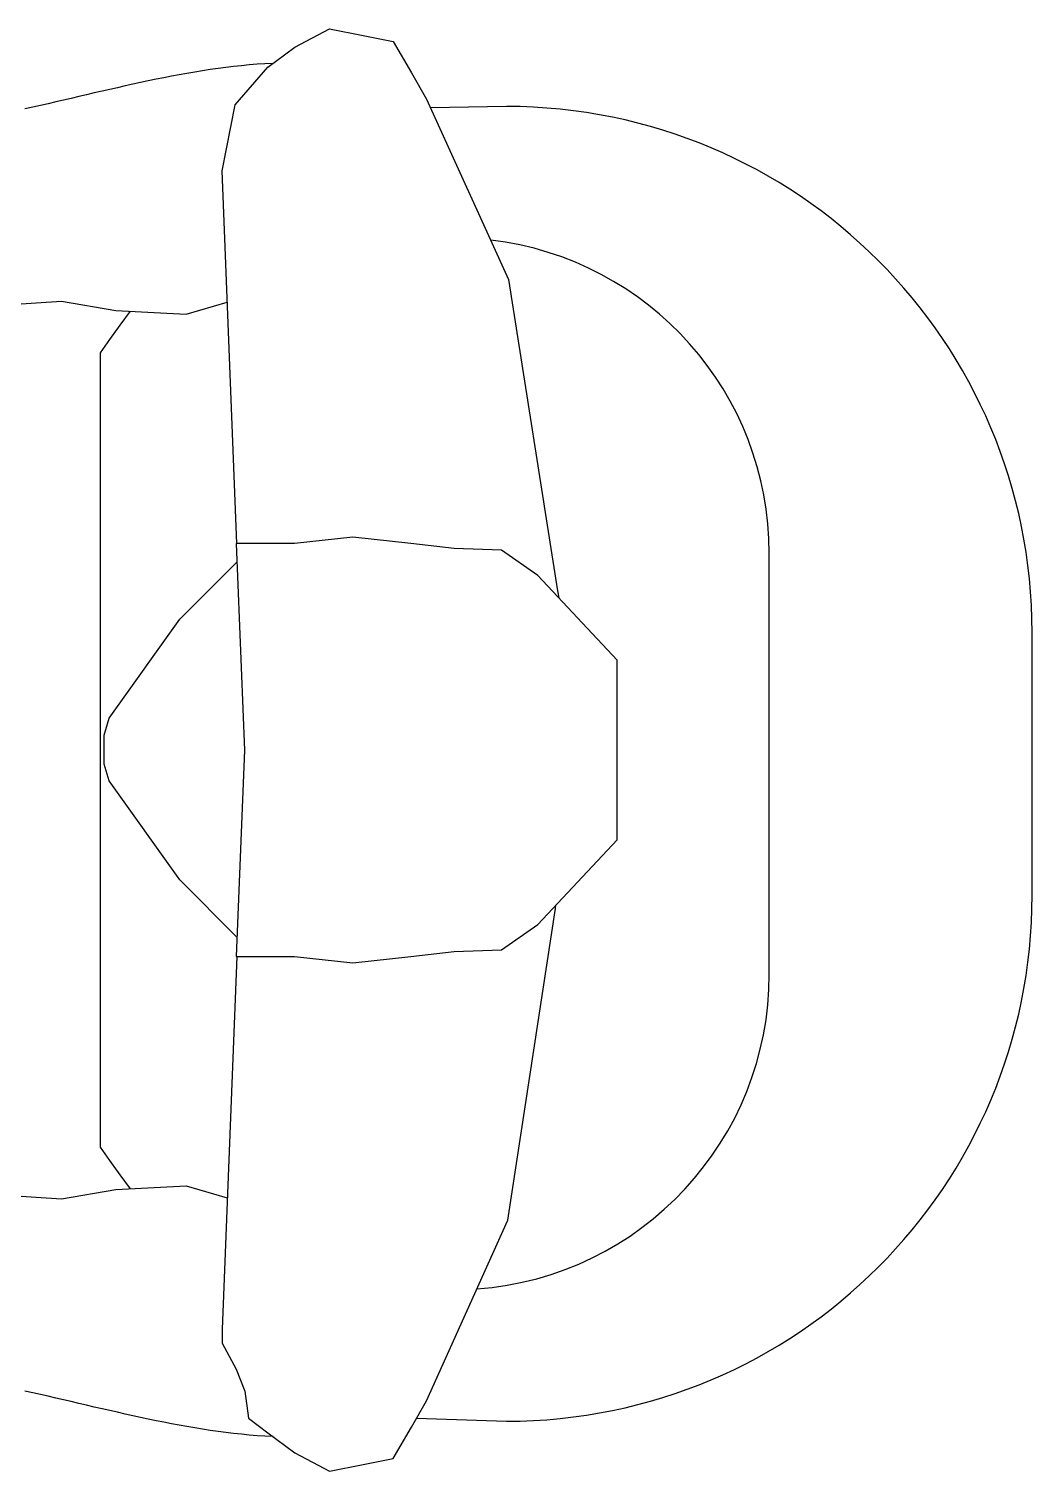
# Model space of a CAD drawing. Header units: millimetres. Extents: x -155 to 94595, y -3153 to 63413.
# Drawn here: x 1563 to 1945, y 60617 to 61166 of the extents above; entities that cross this region are included whole.
import ezdxf

# ---------------------------------------------------------------- set-up
doc = ezdxf.new("R2010")
doc.units = ezdxf.units.MM
doc.layers.add('int', color=185, linetype='Continuous')

msp = doc.modelspace()

# ---------------------------------------------------------------- linework, layer by layer
at = {"layer": 'int'}
for p, q in [((1664.355, 61158.766), (1677.55, 61165.691)), ((1677.55, 61165.691), (1690.312, 61163.138)), ((1690.312, 61163.138), (1701.798, 61160.841)), ((1701.798, 61160.841), (1708.782, 61148.93)), ((1654.084, 61151.062), (1664.355, 61158.766)), ((1626.248, 61149.249), (1623.297, 61148.744)), ((1629.202, 61149.728), (1626.248, 61149.249)), ((1632.16, 61150.179), (1629.202, 61149.728)), ((1635.12, 61150.6), (1632.16, 61150.179)), ((1638.085, 61150.99), (1635.12, 61150.6)), ((1641.054, 61151.347), (1638.085, 61150.99)), ((1644.026, 61151.668), (1641.054, 61151.347)), ((1641.671, 61136.74), (1654.084, 61151.062)), ((1647.004, 61151.953), (1644.026, 61151.668)), ((1649.986, 61152.199), (1647.004, 61151.953)), ((1652.972, 61152.405), (1649.986, 61152.199)), ((1655.964, 61152.568), (1652.972, 61152.405)), ((1656.1, 61152.574), (1655.964, 61152.568)), ((1599.776, 61143.978), (1596.844, 61143.318)), ((1602.71, 61144.627), (1599.776, 61143.978)), ((1605.645, 61145.265), (1602.71, 61144.627)), ((1608.582, 61145.889), (1605.645, 61145.265)), ((1611.521, 61146.498), (1608.582, 61145.889)), ((1614.461, 61147.089), (1611.521, 61146.498)), ((1617.404, 61147.662), (1614.461, 61147.089)), ((1620.349, 61148.214), (1617.404, 61147.662)), ((1623.297, 61148.744), (1620.349, 61148.214)), ((1708.782, 61148.93), (1714.464, 61138.986)), ((1576.33, 61138.574), (1573.398, 61137.899)), ((1579.26, 61139.253), (1576.33, 61138.574)), ((1582.19, 61139.934), (1579.26, 61139.253)), ((1585.121, 61140.617), (1582.19, 61139.934)), ((1588.051, 61141.298), (1585.121, 61140.617)), ((1590.981, 61141.977), (1588.051, 61141.298)), ((1593.912, 61142.651), (1590.981, 61141.977)), ((1596.844, 61143.318), (1593.912, 61142.651)), ((1714.464, 61138.986), (1745.63, 61070.421)), ((1564.599, 61135.919), (1561.664, 61135.28)), ((1567.534, 61136.57), (1564.599, 61135.919)), ((1570.467, 61137.231), (1567.534, 61136.57)), ((1573.398, 61137.899), (1570.467, 61137.231)), ((1636.681, 61111.638), (1641.671, 61136.74)), ((1641.671, 61136.74), (1641.671, 61136.74)), ((1744.86, 61136.167), (1715.981, 61135.647)), ((1642.245, 60969.924), (1636.681, 61111.638)), ((1745.63, 61070.421), (1745.63, 61070.421)), ((1745.63, 61070.421), (1764.329, 60951.991)), ((1554.371, 61060.716), (1575.596, 61062.079)), ((1575.596, 61062.079), (1596.259, 61058.635)), ((1623.002, 61057.22), (1638.638, 61061.796)), ((1596.259, 61058.635), (1623.002, 61057.22)), ((1601.622, 61058.353), (1597.74, 61052.952)), ((1623.002, 61057.22), (1623.002, 61057.22)), ((1597.74, 61052.952), (1593.87, 61047.554)), ((1593.87, 61047.554), (1590.216, 61042.429)), ((1590.216, 61042.429), (1590.216, 60740.432)), ((1664.147, 60969.924), (1642.008, 60969.924)), ((1642.008, 60969.924), (1645.148, 60891.43)), ((1686.399, 60972.371), (1664.147, 60969.924)), ((1708.426, 60969.924), (1686.399, 60972.371)), ((1724.946, 60968.088), (1708.426, 60969.924)), ((1742.936, 60967.397), (1724.946, 60968.088)), ((1620.55, 60941.145), (1642.29, 60962.885)), ((1756.729, 60957.848), (1742.936, 60967.397)), ((1844.86, 60806.167), (1844.86, 60966.167)), ((1786.993, 60925.586), (1756.729, 60957.848)), ((1764.329, 60951.991), (1764.755, 60949.292)), ((1593.665, 60903.506), (1620.55, 60941.145)), ((1620.55, 60941.145), (1620.55, 60941.145)), ((1944.86, 60836.167), (1944.86, 60936.167)), ((1786.993, 60891.43), (1786.993, 60925.586)), ((1786.993, 60925.586), (1786.993, 60925.586)), ((1591.76, 60897.091), (1593.665, 60903.506)), ((1591.76, 60897.091), (1591.76, 60897.091)), ((1591.76, 60886.096), (1591.76, 60897.091)), ((1645.148, 60891.43), (1642.008, 60812.937)), ((1786.993, 60857.274), (1786.993, 60891.43)), ((1591.76, 60886.096), (1591.76, 60886.096)), ((1593.665, 60879.681), (1591.76, 60886.096)), ((1620.55, 60842.042), (1593.665, 60879.681)), ((1756.729, 60825.013), (1786.993, 60857.274)), ((1786.993, 60857.274), (1786.993, 60857.274)), ((1620.55, 60842.042), (1620.55, 60842.042)), ((1642.302, 60820.289), (1620.55, 60842.042)), ((1745.312, 60712.583), (1763.464, 60831.099)), ((1763.464, 60831.099), (1763.665, 60832.406)), ((1742.936, 60815.463), (1756.729, 60825.013)), ((1708.426, 60812.937), (1724.946, 60814.772)), ((1724.946, 60814.772), (1742.936, 60815.463)), ((1642.245, 60812.936), (1636.681, 60671.223)), ((1642.008, 60812.937), (1664.147, 60812.937)), ((1664.147, 60812.937), (1686.399, 60810.49)), ((1686.399, 60810.49), (1708.426, 60812.937)), ((1590.216, 60740.432), (1593.87, 60735.306)), ((1593.87, 60735.306), (1597.74, 60729.909)), ((1597.74, 60729.909), (1601.622, 60724.507)), ((1554.371, 60722.144), (1575.596, 60720.782)), ((1575.596, 60720.782), (1596.259, 60724.225)), ((1596.259, 60724.225), (1623.002, 60725.641)), ((1623.002, 60725.641), (1623.002, 60725.641)), ((1623.002, 60725.641), (1638.623, 60721.069)), ((1714.464, 60643.874), (1745.312, 60712.583)), ((1745.312, 60712.583), (1745.312, 60712.583)), ((1636.681, 60671.223), (1636.718, 60665.824)), ((1636.718, 60665.824), (1636.718, 60665.824)), ((1636.718, 60665.824), (1642.008, 60655.95)), ((1642.008, 60655.95), (1645.353, 60647.588)), ((1564.599, 60646.941), (1561.664, 60647.581)), ((1567.534, 60646.29), (1564.599, 60646.941)), ((1570.467, 60645.63), (1567.534, 60646.29)), ((1573.398, 60644.961), (1570.467, 60645.63)), ((1576.33, 60644.287), (1573.398, 60644.961)), ((1645.353, 60647.588), (1646.754, 60637.296)), ((1579.26, 60643.608), (1576.33, 60644.287)), ((1582.19, 60642.926), (1579.26, 60643.608)), ((1585.121, 60642.244), (1582.19, 60642.926)), ((1588.051, 60641.562), (1585.121, 60642.244)), ((1590.981, 60640.884), (1588.051, 60641.562)), ((1593.912, 60640.21), (1590.981, 60640.884)), ((1596.844, 60639.542), (1593.912, 60640.21)), ((1599.776, 60638.883), (1596.844, 60639.542)), ((1708.782, 60633.931), (1714.464, 60643.874)), ((1602.71, 60638.233), (1599.776, 60638.883)), ((1605.645, 60637.596), (1602.71, 60638.233)), ((1608.582, 60636.972), (1605.645, 60637.596)), ((1611.521, 60636.363), (1608.582, 60636.972)), ((1614.461, 60635.771), (1611.521, 60636.363)), ((1617.404, 60635.198), (1614.461, 60635.771)), ((1620.349, 60634.647), (1617.404, 60635.198)), ((1623.297, 60634.117), (1620.349, 60634.647)), ((1626.248, 60633.612), (1623.297, 60634.117)), ((1629.202, 60633.133), (1626.248, 60633.612)), ((1646.754, 60637.296), (1654.084, 60631.798)), ((1701.798, 60622.02), (1708.782, 60633.931)), ((1710.59, 60637.311), (1744.86, 60636.167)), ((1632.16, 60632.682), (1629.202, 60633.133)), ((1635.12, 60632.26), (1632.16, 60632.682)), ((1638.085, 60631.87), (1635.12, 60632.26)), ((1641.054, 60631.514), (1638.085, 60631.87)), ((1644.026, 60631.192), (1641.054, 60631.514)), ((1647.004, 60630.907), (1644.026, 60631.192)), ((1649.986, 60630.661), (1647.004, 60630.907)), ((1652.972, 60630.456), (1649.986, 60630.661)), ((1655.964, 60630.292), (1652.972, 60630.456)), ((1654.084, 60631.798), (1664.355, 60624.095)), ((1656.1, 60630.287), (1655.964, 60630.292)), ((1664.355, 60624.095), (1677.55, 60617.17)), ((1677.55, 60617.17), (1690.312, 60619.722)), ((1690.312, 60619.722), (1701.798, 60622.02))]:
    msp.add_line(p, q, dxfattribs=at)
for centre, radius, start, end in [((1744.86, 60936.167), 200, 0, 90), ((1724.86, 60966.167), 120, 0, 83.30773), ((1744.86, 60836.167), 200, 270, 0), ((1724.86, 60806.167), 120, 274.17464, 0)]:
    msp.add_arc(centre, radius, start, end, dxfattribs=at)

doc.saveas('drawing.dxf')
